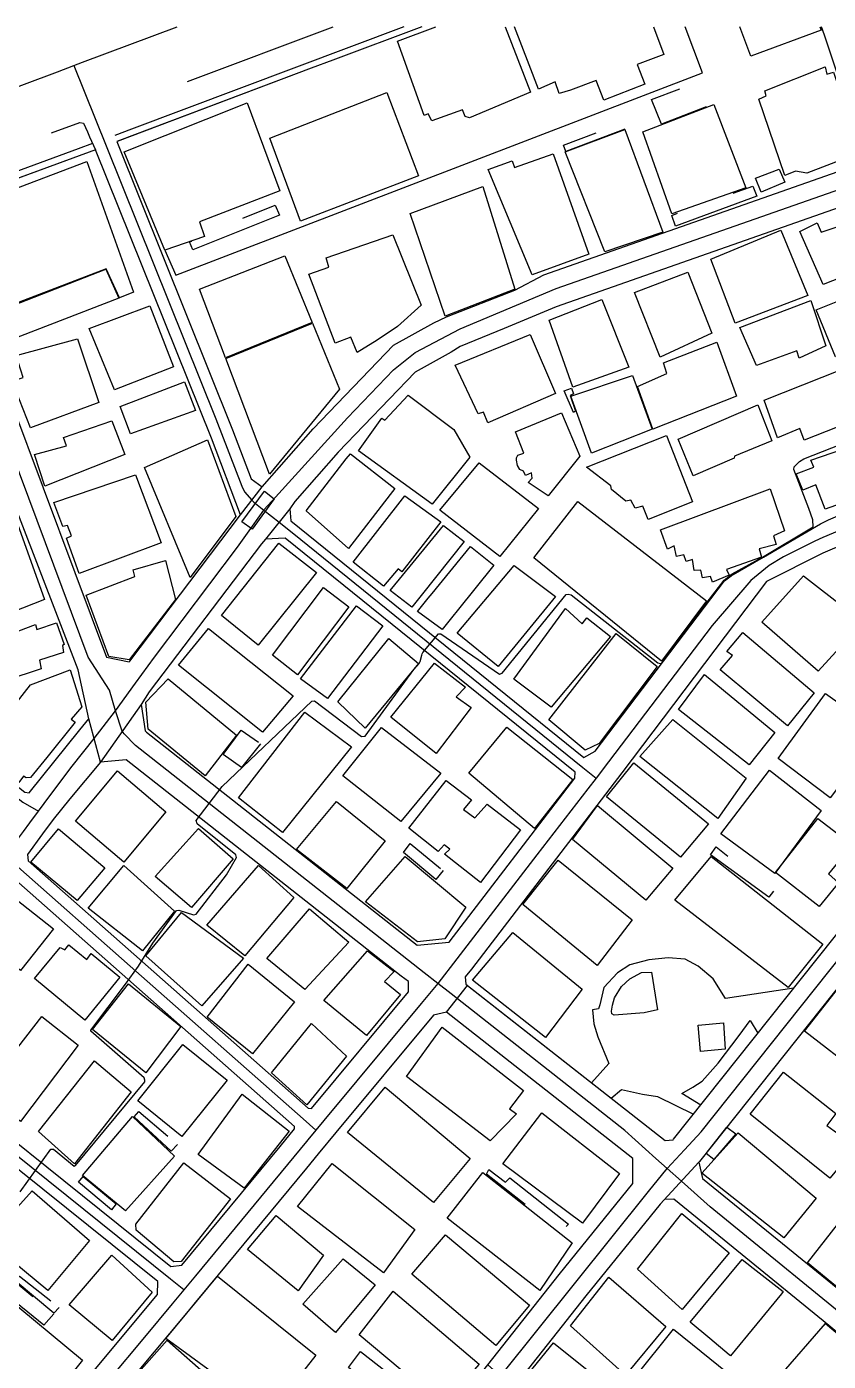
# Model space of a CAD drawing. Header units: millimetres. Extents: x 198785 to 203305, y 542885 to 545889.
# Drawn here: x 202251.3 to 202392.4, y 545650.5 to 545885.3 of the extents above; entities that cross this region are included whole.
import ezdxf

# ---------------------------------------------------------------- set-up
doc = ezdxf.new("R2010")
doc.units = ezdxf.units.MM
doc.linetypes.add('HIDDEN_BULD_25K', pattern=[28.8, 18.4, -10.4])
doc.linetypes.add('HIDDEN_IN_25K', pattern=[56.5, 36.5, -20])
for name, color, linetype in [('A0013114', 253, 'Continuous'), ('A0013117', 253, 'Continuous'), ('A0013118', 253, 'Continuous'), ('A0023214', 253, 'Continuous'), ('A0023217', 253, 'Continuous'), ('A0033324', 253, 'Continuous'), ('A0033327', 253, 'Continuous'), ('A0043325', 253, 'Continuous'), ('A0053326', 253, 'Continuous'), ('B0014111', 253, 'Continuous'), ('B0014112', 253, 'Continuous'), ('B0014113', 253, 'Continuous'), ('B0014116', 253, 'Continuous'), ('F0017111', 253, 'Continuous'), ('F0047224', 253, 'Continuous')]:
    doc.layers.add(name, color=color, linetype=linetype)

msp = doc.modelspace()

# ---------------------------------------------------------------- linework, layer by layer
at = {"layer": 'A0013114'}
for points in [[(202320.87, 545885.31), (202305.21, 545879.41), (202301.4, 545877.98), (202267.18, 545865.1)], [(202263.46, 545863.63), (202236.11, 545853.59)]]:
    msp.add_lwpolyline(points, dxfattribs=at)
at = {"layer": 'A0013117'}
for points in [[(202267.18, 545865.1), (202287.55, 545814.39), (202290.83, 545805.73), (202292.78, 545804.33), (202301.75, 545814.53), (202315.85, 545829.28), (202322.95, 545833.18), (202325.19, 545834.24), (202337.19, 545838.96), (202342.32, 545841.63), (202396.27, 545860.57), (202398.05, 545864.87), (202391.67, 545883.84), (202391.16, 545885.31)], [(202236.11, 545853.59), (202246.24, 545825.67), (202247.55, 545822.06), (202248.68, 545819.04), (202265.35, 545774.39), (202269.38, 545773.52), (202269.49, 545773.67), (202288.95, 545799.4), (202283.83, 545812.93), (202263.46, 545863.63)], [(202351.36, 545757.82), (202374.09, 545787.8), (202375.25, 545788.68), (202380.95, 545791.94), (202391, 545797.81), (202392.37, 545798.54), (202418.65, 545809.74), (202419.35, 545810.02), (202419.9, 545811.18), (202419.22, 545813.46), (202403.85, 545853.63), (202399.85, 545855.52), (202398.76, 545855.08), (202344.48, 545836.03), (202335.34, 545832.18), (202327.62, 545829.05), (202326.02, 545828.02), (202319.67, 545824.53), (202306.15, 545810.44), (202298.53, 545801.78), (202297.64, 545800.49), (202297.83, 545798.38), (202349.35, 545756.73), (202351.36, 545757.82)], [(202251.8, 545750.51), (202260.7, 545761.56), (202262.26, 545763.5), (202260.42, 545772.12), (202243.3, 545816.3), (202240.96, 545817.45), (202228.22, 545813.13), (202210.29, 545806.98), (202202.52, 545804.82), (202194.92, 545802.12), (202194.59, 545801.04), (202194.58, 545800.67), (202194.6, 545799.63), (202194.83, 545793.03), (202192, 545781), (202193.32, 545778.65), (202203.44, 545776.31), (202210.3, 545774.62), (202222.9, 545771.76), (202226.38, 545769.9), (202251.04, 545750.59), (202251.8, 545750.51)], [(202365.04, 545689.45), (202365.13, 545689.54), (202432.91, 545774.68), (202432.98, 545775.35), (202432.38, 545776.43), (202423.32, 545799.58), (202421.74, 545804.95), (202420.98, 545805.28), (202420.54, 545805.11), (202391.37, 545792.68), (202381.5, 545787.65), (202356.02, 545754.03), (202353.9, 545751.23), (202352.38, 545749.25), (202329.59, 545719.45), (202328.48, 545718.11), (202328.59, 545716.85), (202363.66, 545689.29), (202365.04, 545689.45)], [(202325.67, 545724.2), (202347.75, 545753.07), (202347.8, 545754.13), (202296.82, 545795.33), (202293.36, 545795.15), (202292.64, 545794.33), (202272.91, 545768.24), (202271.46, 545766.06), (202272.16, 545761.39), (202272.39, 545761.14), (202320.04, 545723.69), (202325.67, 545724.2)], [(202471.22, 545740.8), (202470.63, 545743.69), (202466.17, 545746.84), (202438.95, 545768.97), (202435.93, 545768.83), (202369.69, 545685.64), (202369.57, 545685.51), (202370.21, 545682.64), (202385.22, 545670.45), (202400.69, 545657.85), (202405.94, 545658.02)], [(202301.47, 545694.95), (202318.53, 545715.47), (202318.48, 545717.27), (202317.24, 545718.26), (202268.81, 545756.32), (202264.3, 545755.9), (202258.95, 545749.42), (202255.97, 545745.81), (202254.14, 545743.3), (202251.49, 545739.65), (202251.61, 545738.52), (202300.88, 545694.99), (202301.47, 545694.95)], [(202278.64, 545667.35), (202295.92, 545688.28), (202298.47, 545691.35), (202298.45, 545691.79), (202249.42, 545735.12), (202247.91, 545735.11), (202226.51, 545709.55), (202226.71, 545707.26), (202276.7, 545667.14), (202278.64, 545667.35)], [(202306.14, 545616.41), (202309.17, 545620.95), (202319.45, 545633.61), (202329.43, 545646.03), (202330.71, 545647.63), (202332.44, 545649.82), (202345.03, 545665.72), (202357.99, 545681.73), (202357.98, 545686.13), (202325.19, 545711.89), (202322.91, 545711.36), (202305.73, 545690.7), (202302.62, 545686.95), (202300.54, 545684.45), (202283.35, 545663.63), (202281.29, 545661.14), (202279.46, 545658.95), (202268.1, 545645.31), (202270.21, 545642.69), (202302.23, 545616.47), (202303.04, 545616.09), (202306.14, 545616.41)], [(202242.91, 545625.69), (202243.97, 545625.73), (202260.4, 545645.45), (202263.46, 545649.12), (202274.35, 545662.19), (202274.39, 545664.5), (202225.85, 545703.47), (202222.61, 545703.86), (202210.32, 545689.41), (202209.23, 545687.97), (202205.64, 545683.72), (202210.33, 545680), (202238.94, 545657.45)], [(202398.19, 545648.42), (202397.83, 545652.3), (202391.48, 545657.6), (202365.19, 545678.98), (202363.52, 545678.93), (202362.79, 545678.13), (202349.72, 545661.97), (202336.95, 545645.84), (202337.24, 545644.95), (202371.62, 545616.99), (202372.79, 545617.06)]]:
    msp.add_lwpolyline(points, dxfattribs=at)
at = {"layer": 'A0013118'}
for points in [[(202386.28, 545716.11), (202374.25, 545714.3), (202372.09, 545717.79), (202369.49, 545720), (202367.16, 545721.2), (202364.16, 545721.46), (202360.77, 545721.13), (202357.46, 545720.23), (202355.27, 545718.79), (202352.88, 545716.25), (202352.18, 545713.2), (202351.94, 545712.51), (202350.9, 545712.28), (202351.11, 545709.84), (202351.82, 545707.54), (202353.74, 545702.87), (202350.72, 545699.46)], [(202354.69, 545711.38), (202354.3, 545711.6), (202354.22, 545712.1), (202354.37, 545713.13), (202354.74, 545714.39), (202355.98, 545716.44), (202357.47, 545717.77), (202359.47, 545718.86), (202361.24, 545718.91), (202362.31, 545712.29), (202359.95, 545711.79), (202354.69, 545711.38)], [(202369.91, 545695.55), (202366.6, 545697.61), (202368.51, 545698.69), (202370.17, 545699.76), (202373, 545702.94), (202376.66, 545707.79), (202378.63, 545710.42), (202379.98, 545708.2)], [(202354.17, 545696.75), (202355.99, 545698.28), (202359.65, 545697.47), (202362.34, 545697.05), (202368.66, 545693.97)]]:
    msp.add_lwpolyline(points, dxfattribs=at)
at = {"layer": 'A0023214'}
msp.add_lwpolyline([(202226.6, 545866.14), (202230.67, 545867.66), (202233.45, 545868.7), (202256.73, 545877.39), (202259.65, 545878.48), (202261.14, 545879.04), (202277.82, 545885.31)], dxfattribs=at)
at = {"layer": 'A0023217'}
for points in [[(202259.65, 545878.48), (202265.32, 545864.37), (202284.63, 545816.3), (202289.17, 545804.48), (202289.67, 545803.46), (202290.97, 545801.99), (202291.27, 545801.65), (202293.04, 545800.25)], [(202293.04, 545800.25), (202293.07, 545800.29), (202295.08, 545802.51), (202307.75, 545816.46), (202315.85, 545824.91), (202319.67, 545827.95), (202327.62, 545832.12), (202344.48, 545839.21), (202394.57, 545856.79), (202397.97, 545858.17), (202403.05, 545860.22)], [(202266.94, 545764.92), (202265.88, 545768.58), (202262.15, 545774.39), (202247.13, 545814.61), (202246.01, 545817.68), (202244.84, 545820.88)], [(202424.03, 545809.12), (202420.21, 545807.52), (202391.37, 545795.4), (202389.98, 545794.77), (202384.45, 545792.03), (202381.94, 545790.51), (202378.74, 545787.86), (202371.9, 545779.95), (202353.69, 545755.93), (202351.51, 545753.05)], [(202266.94, 545764.92), (202270.49, 545769.81), (202273.8, 545774.39), (202288.45, 545793.7), (202291.04, 545797.39), (202293.04, 545800.25)], [(202293.04, 545800.25), (202295.73, 545798.11), (202298.03, 545796.28), (202349.18, 545754.95), (202351.51, 545753.05)], [(202188.36, 545778.06), (202192.93, 545776.97), (202192.96, 545776.96), (202199.87, 545775.31), (202210.3, 545772.82), (202221.42, 545770.05), (202227.27, 545767.02), (202250.66, 545748.84), (202253.39, 545747.27)], [(202364.01, 545684.41), (202367.06, 545687.69), (202370, 545690.86), (202435.3, 545772.87), (202436.74, 545774.67)], [(202253.39, 545747.27), (202255.41, 545749.96), (202259.36, 545755.2), (202263.18, 545760.06), (202266.94, 545764.92)], [(202323.67, 545716.96), (202321.28, 545718.84), (202270.48, 545758.85), (202268.46, 545760.9), (202268.15, 545761.36), (202266.94, 545764.92)], [(202351.51, 545753.05), (202350.06, 545751.17), (202341.11, 545739.57), (202327.01, 545721.29), (202323.67, 545716.96)], [(202247.59, 545739.4), (202249.19, 545741.58), (202250.76, 545743.69), (202251.87, 545745.2), (202253.39, 545747.27)], [(202302.21, 545691.14), (202299.96, 545693.13), (202269.53, 545720.02), (202249.77, 545737.47), (202247.59, 545739.4)], [(202323.67, 545716.96), (202320.72, 545713.41), (202303.61, 545692.82), (202302.21, 545691.14)], [(202364.01, 545684.41), (202362.04, 545686.17), (202356.57, 545691.05), (202326.01, 545715.12), (202323.67, 545716.96)], [(202279, 545663.04), (202276.63, 545664.94), (202224.58, 545706.73), (202219.79, 545705.59)], [(202302.21, 545691.14), (202300.8, 545689.44), (202300.55, 545689.14), (202281.01, 545665.48), (202279, 545663.04)], [(202333.06, 545645.77), (202334.7, 545647.82), (202360.75, 545680.33), (202364.01, 545684.41)], [(202438.52, 545623.98), (202436.08, 545625.91), (202421.33, 545637.56), (202409.81, 545646.66), (202405.82, 545649.81), (202401.85, 545652.95), (202400.02, 545654.39), (202371.6, 545677.63), (202366.51, 545682.18), (202364.01, 545684.41)], [(202279, 545663.04), (202276.93, 545660.56), (202272.04, 545654.7), (202265.78, 545647.21), (202264.3, 545645.44)]]:
    msp.add_lwpolyline(points, dxfattribs=at)
at = {"layer": 'A0033324', "linetype": 'HIDDEN_IN_25K', "flags": 128}
for points in [[(202301.4, 545877.98), (202267.18, 545865.1), (202266.44, 545867.48), (202266.32, 545867.87), (202266.11, 545870.3), (202266.53, 545870.73), (202305.26, 545885.31)], [(202320.87, 545885.31), (202305.21, 545879.41), (202301.4, 545877.98)], [(202263.46, 545863.63), (202236.11, 545853.59), (202235.55, 545856.05), (202235.09, 545858.07), (202235.39, 545859.17), (202235.92, 545859.38), (202248.07, 545863.84), (202260.69, 545868.47), (202261.32, 545868.33), (202262.01, 545866.82), (202262.41, 545865.94), (202263.46, 545863.63)]]:
    msp.add_lwpolyline(points, dxfattribs=at)
at = {"layer": 'A0033327'}
for points in [[(202317.7, 545885.31), (202269.79, 545867.27), (202266.85, 545866.15)], [(202262.94, 545864.78), (202260.4, 545863.81), (202235.84, 545854.79)]]:
    msp.add_lwpolyline(points, dxfattribs=at)
at = {"layer": 'A0043325'}
msp.add_lwpolyline([(202294.86, 545802.21), (202291.02, 545796.88), (202289.19, 545798.19), (202293.15, 545803.55), (202294.86, 545802.21)], dxfattribs=at)
at = {"layer": 'A0053326'}
for points in [[(202248.68, 545819.04), (202265.35, 545774.39), (202269.38, 545773.52), (202269.49, 545773.67), (202288.95, 545799.4), (202292.78, 545804.33), (202301.75, 545814.53), (202315.85, 545829.28), (202322.95, 545833.18), (202325.19, 545834.24), (202337.19, 545838.96), (202342.32, 545841.63), (202396.27, 545860.57)], [(202398.76, 545855.08), (202344.48, 545836.03), (202335.34, 545832.18), (202327.62, 545829.05), (202326.02, 545828.02), (202319.67, 545824.53), (202306.15, 545810.44), (202298.53, 545801.78), (202297.64, 545800.49), (202293.36, 545795.15), (202292.64, 545794.33), (202272.91, 545768.24), (202271.46, 545766.06), (202264.3, 545755.9), (202262.26, 545763.5), (202260.42, 545772.12), (202243.3, 545816.3)], [(202435.93, 545768.83), (202369.69, 545685.64), (202369.57, 545685.51), (202362.79, 545678.13), (202349.72, 545661.97), (202336.95, 545645.84), (202332.44, 545649.82), (202345.03, 545665.72), (202357.99, 545681.73), (202357.98, 545686.13), (202325.19, 545711.89), (202328.91, 545716.6), (202363.66, 545689.29), (202365.04, 545689.45), (202365.13, 545689.54), (202432.91, 545774.68), (202432.98, 545775.35), (202438.95, 545768.97), (202435.93, 545768.83)]]:
    msp.add_lwpolyline(points, dxfattribs=at)
at = {"layer": 'B0014111'}
for points in [[(202339.95, 545873.78), (202329.22, 545869.29), (202328.48, 545869.49), (202328.01, 545870.65), (202322.63, 545868.73), (202321.96, 545869.97), (202321.28, 545869.68), (202316.55, 545882.74), (202323.3, 545885.31)], [(202335.54, 545885.31), (202339.95, 545873.78)], [(202358.75, 545878.64), (202360.08, 545875.17), (202352.85, 545872.39), (202351.52, 545875.86), (202347.01, 545874.12), (202345.01, 545873.56), (202344.31, 545875.62), (202341.35, 545874.33), (202339.72, 545878.58), (202337.15, 545885.31)], [(202361.58, 545885.31), (202363.44, 545880.44), (202358.75, 545878.64)], [(202391.1, 545884.7), (202378.75, 545880.13), (202376.79, 545885.31)], [(202390.88, 545885.31), (202391.1, 545884.7)], [(202391.79, 545878.25), (202392.1, 545876.94), (202393.25, 545877.3), (202397.46, 545864.85), (202396.39, 545862.53), (202388.59, 545859.51), (202386.61, 545859.88), (202384.73, 545859.13), (202380.12, 545872.58), (202381.43, 545873.16), (202381.17, 545874.02), (202391.79, 545878.25)], [(202320.26, 545859.06), (202299.53, 545851.06), (202294.14, 545865.67), (202314.69, 545873.74), (202320.26, 545859.06)], [(202282.61, 545848.39), (202275.64, 545846.01), (202268.5, 545863.26), (202290.1, 545871.91), (202295.88, 545856.44), (202281.73, 545850.95), (202282.61, 545848.39)], [(202377.84, 545856.95), (202364.81, 545852.35), (202359.76, 545866.78), (202372.24, 545871.6), (202377.84, 545856.95)], [(202261.9, 545861.56), (202270.15, 545838.6), (202267.69, 545837.57), (202265.31, 545842.69), (202243.69, 545834.41), (202237.15, 545852.22), (202261.9, 545861.56)], [(202337.19, 545839.12), (202324.93, 545834.35), (202318.82, 545852.41), (202331.56, 545857.18), (202337.19, 545839.12)], [(202402.88, 545853.1), (202405.49, 545845.43), (202391.46, 545839.96), (202387.37, 545849.26), (202390.43, 545850.81), (202391.1, 545849.13), (202402.88, 545853.1)], [(202316.59, 545832.55), (202313.01, 545830.15), (202309.5, 545827.98), (202308.39, 545830.68), (202305.63, 545829.64), (202300.99, 545841.76), (202304.49, 545843.01), (202304.02, 545844.62), (202315.76, 545848.66), (202320.75, 545836.29), (202316.59, 545832.55)], [(202301.57, 545833.23), (202286.31, 545827.03), (202281.74, 545839.1), (202296.76, 545844.98), (202301.57, 545833.23)], [(202267.57, 545837.53), (202245.78, 545829.17), (202243.74, 545834.27), (202265.29, 545842.63), (202267.57, 545837.53)], [(202306.36, 545821.53), (202294.08, 545806.54), (202286.35, 545826.94), (202301.61, 545833.14), (202306.36, 545821.53)], [(202264.01, 545819.18), (202252.02, 545814.73), (202248.8, 545822.93), (202250.72, 545823.58), (202249.48, 545827.42), (202260.29, 545830.4), (202264.01, 545819.18)], [(202370.92, 545784.27), (202363, 545773.65), (202340.53, 545791.84), (202348.29, 545801.78), (202370.92, 545784.27)], [(202254.86, 545756.7), (202252.01, 545753.18), (202251.26, 545753.13), (202250.8, 545753.41), (202249.95, 545752.31), (202242.92, 545757.93), (202251.99, 545769.51), (202258.98, 545772.12), (202259.68, 545769.91), (202261.05, 545765.6), (202259.19, 545763.44), (202259.89, 545762.92), (202254.86, 545756.7)], [(202288.22, 545760.63), (202282.72, 545753.51), (202272.72, 545761.67), (202272.28, 545766.44), (202276.22, 545770.56), (202288.22, 545760.63)], [(202275.79, 545747.12), (202268.44, 545738.27), (202259.92, 545745.52), (202267.32, 545754.39), (202275.79, 545747.12)], [(202394.15, 545734.66), (202390.74, 545730.51), (202383.1, 545736.46), (202390.54, 545745.95), (202396.56, 545741.33), (202392.39, 545736.26), (202394.15, 545734.66)], [(202265.09, 545737.32), (202260.21, 545731.52), (202252.09, 545738.29), (202256.95, 545744.18), (202265.09, 545737.32)], [(202287.65, 545738.89), (202280.33, 545730.3), (202273.94, 545735.75), (202281.54, 545744.23), (202287.65, 545738.89)], [(202324.87, 545724.8), (202320.11, 545724.26), (202310.97, 545731.34), (202317.94, 545739.29), (202328.62, 545730.36), (202324.87, 545724.8)], [(202391.39, 545723.89), (202385.27, 545716.26), (202365.38, 545731.62), (202371.74, 545739.28), (202391.39, 545723.89)], [(202246.84, 545732.74), (202247.71, 545732.09), (202248.24, 545732.71), (202256.04, 545726.56), (202250.24, 545719.2), (202241.55, 545726.25), (202246.84, 545732.74)], [(202337.48, 545694.03), (202332.85, 545689.24), (202318.16, 545700.56), (202324.41, 545709.24), (202338.72, 545698.12), (202336.3, 545694.88), (202337.48, 545694.03)], [(202374.91, 545669.57), (202366.68, 545659.55), (202358.78, 545666.69), (202366.59, 545676.49), (202374.91, 545669.57)], [(202405.88, 545658.16), (202400.53, 545658.05), (202388.69, 545667.76), (202393.96, 545674.51), (202408.47, 545661.72), (202405.88, 545658.16)], [(202379.76, 545657.04), (202375.15, 545651.42), (202374.94, 545651.6), (202371.51, 545654.47), (202368.05, 545657.37), (202377.18, 545668.35), (202378, 545667.72), (202379.14, 545666.83), (202384.44, 545662.74), (202384.11, 545662.33), (202379.76, 545657.04)], [(202363.75, 545656.58), (202356.66, 545648.05), (202347.01, 545656.7), (202353.77, 545665.25), (202363.75, 545656.58)], [(202261.14, 545650.68), (202244.29, 545629.52), (202230.03, 545640.88), (202247.38, 545662.1), (202261.14, 545650.68)], [(202376.36, 545647.01), (202369.17, 545638.43), (202358.28, 545647.54), (202365.12, 545656.09), (202376.36, 545647.01)], [(202397.28, 545647.6), (202391.69, 545641.26), (202383.72, 545647.74), (202391.85, 545657.1), (202397.03, 545652.78), (202397.28, 545647.6)]]:
    msp.add_lwpolyline(points, dxfattribs=at)
at = {"layer": 'B0014112'}
for points in [[(202357.25, 545825.42), (202347.44, 545821.86), (202343.25, 545833.66), (202352.5, 545837.3), (202357.25, 545825.42)], [(202391.94, 545829.12), (202387.23, 545826.97), (202386.84, 545828.29), (202379.74, 545825.68), (202376.8, 545832.37), (202389.26, 545837.11), (202391.94, 545829.12)], [(202344.39, 545820.76), (202332.49, 545815.59), (202331.7, 545817.49), (202330.79, 545817.17), (202326.73, 545825.77), (202339.94, 545831.16), (202344.39, 545820.76)], [(202397.52, 545816.27), (202388.09, 545812.54), (202387.33, 545814.59), (202383.44, 545812.97), (202381.08, 545819.57), (202394.71, 545825), (202397.85, 545816.94), (202397.22, 545816.88), (202397.52, 545816.27)], [(202281.01, 545817.79), (202269.61, 545813.64), (202267.76, 545818.45), (202279.08, 545822.8), (202281.01, 545817.79)], [(202348.66, 545809.76), (202343.08, 545802.73), (202339.57, 545805.12), (202340.26, 545805.84), (202340.16, 545806.8), (202339.09, 545806.32), (202338.76, 545807.09), (202338.1, 545807.38), (202337.67, 545808.12), (202337.48, 545809.03), (202337.52, 545809.46), (202337.72, 545809.89), (202338.8, 545810.24), (202337.34, 545814.03), (202345.43, 545817.35), (202348.66, 545809.76)], [(202375.82, 545809.4), (202368.56, 545806.3), (202365.94, 545812.74), (202379.98, 545818.78), (202382.43, 545812.43), (202375.83, 545809.73), (202375.82, 545809.4)], [(202268.61, 545810.05), (202254.51, 545804.43), (202252.71, 545810.04), (202258.32, 545811.57), (202257.83, 545813.01), (202266.3, 545815.94), (202268.61, 545810.05)], [(202399.44, 545811.88), (202402.22, 545804.12), (202391.83, 545800.39), (202390.15, 545804.69), (202387.87, 545803.76), (202386.72, 545806.64), (202389.81, 545807.81), (202389.26, 545809.05), (202398.52, 545812.2), (202399.44, 545811.88)], [(202341.39, 545800.55), (202334.58, 545792.09), (202324.03, 545800.22), (202330.95, 545808.58), (202341.39, 545800.55)], [(202383.19, 545794.21), (202380.19, 545793.43), (202380.62, 545791.98), (202374.43, 545789.79), (202374.92, 545788.77), (202371.98, 545787.56), (202371.65, 545788.57), (202370.2, 545788.3), (202369.94, 545789.7), (202368.79, 545789.63), (202368.49, 545791.56), (202367.35, 545791.19), (202366.96, 545792.36), (202365.65, 545792.07), (202365.27, 545793.93), (202364.05, 545793.39), (202362.86, 545796.75), (202382.12, 545804.01), (202384.68, 545796.61), (202382.72, 545795.73), (202383.19, 545794.21)], [(202324.21, 545798.15), (202317.35, 545789.38), (202316.7, 545789.88), (202314.12, 545786.88), (202308.76, 545791.06), (202317.87, 545802.75), (202324.21, 545798.15)], [(202344.37, 545785.06), (202334.27, 545772.73), (202327.05, 545778.57), (202337.07, 545790.5), (202344.37, 545785.06)], [(202396.22, 545778.07), (202390.59, 545771.92), (202380.69, 545780.53), (202387.97, 545788.69), (202395.6, 545782.75), (202396.22, 545778.07)], [(202346.15, 545782.9), (202349.07, 545780.23), (202349.9, 545781.29), (202354.04, 545778.03), (202343.61, 545765.54), (202337.03, 545770.47), (202346.15, 545782.9)], [(202256.57, 545780.4), (202257.95, 545776.58), (202257.61, 545776.42), (202257.83, 545775.21), (202253.57, 545773.83), (202253.86, 545772.31), (202247.69, 545770.26), (202245.27, 545777.23), (202252.87, 545780.14), (202253.13, 545779.23), (202256.57, 545780.4)], [(202320.28, 545773.24), (202310.88, 545761.85), (202306.06, 545766.49), (202315.05, 545777.66), (202320.28, 545773.24)], [(202389.85, 545768.08), (202385.18, 545762.28), (202373.36, 545772.14), (202375.5, 545774.64), (202374.48, 545775.35), (202377.33, 545778.73), (202389.85, 545768.08)], [(202329.53, 545765.53), (202323.37, 545757.42), (202315.41, 545763.78), (202323.1, 545773.29), (202328.54, 545769.08), (202326.88, 545767.4), (202329.53, 545765.53)], [(202401.4, 545761.19), (202392.7, 545749.63), (202383.52, 545756.51), (202391.87, 545767.96), (202401.4, 545761.19)], [(202377.91, 545753.06), (202372.94, 545745.98), (202359.18, 545756.9), (202364.98, 545763.41), (202377.91, 545753.06)], [(202347.39, 545752.84), (202340.66, 545744.22), (202329.15, 545753.93), (202335.81, 545762.04), (202347.39, 545752.84)], [(202371.26, 545745.06), (202366.33, 545739.17), (202353.34, 545749.76), (202358.14, 545755.78), (202371.26, 545745.06)], [(202328.21, 545747.58), (202330.16, 545746.12), (202332.34, 545748.48), (202338.2, 545743.96), (202331.17, 545734.69), (202324.83, 545739.7), (202325.77, 545740.56), (202324.79, 545741.35), (202323.7, 545740.16), (202318.58, 545744.28), (202325.12, 545752.65), (202329.6, 545749.25), (202328.21, 545747.58)], [(202314.4, 545742.02), (202307.63, 545733.66), (202298.8, 545740.51), (202305.86, 545748.98), (202314.4, 545742.02)], [(202365, 545737.23), (202360.25, 545731.6), (202347.35, 545742.27), (202351.74, 545748.25), (202365, 545737.23)], [(202277.33, 545729.67), (202271.69, 545722.7), (202262.14, 545730.17), (202268.42, 545737.7), (202277.33, 545729.67)], [(202289.49, 545721.37), (202282.13, 545713.02), (202272.31, 545721.83), (202278.59, 545729.46), (202289.49, 545721.37)], [(202258.74, 545723.75), (202261.93, 545721.19), (202262.67, 545722.22), (202267.72, 545718.03), (202261.57, 545710.47), (202252.73, 545717.82), (202257.25, 545723.29), (202258.07, 545722.85), (202258.74, 545723.75)], [(202317.12, 545715), (202311.13, 545707.78), (202303.64, 545713.97), (202311.29, 545722.69), (202315.96, 545719.05), (202314.31, 545717.3), (202317.12, 545715)], [(202278.43, 545709.36), (202272.29, 545701.25), (202262.92, 545708.85), (202269.26, 545716.88), (202278.43, 545709.36)], [(202260.39, 545706.11), (202250.23, 545692.65), (202243.66, 545697.9), (202254.01, 545711.12), (202260.39, 545706.11)], [(202307.62, 545704.13), (202300.61, 545695.57), (202294.4, 545701.21), (202301.47, 545709.88), (202307.62, 545704.13)], [(202269.74, 545697.89), (202259.75, 545685.18), (202253.41, 545690.88), (202263.27, 545703.36), (202269.74, 545697.89)], [(202297.51, 545690.98), (202289.61, 545680.92), (202281.49, 545686.85), (202289.25, 545697.47), (202297.51, 545690.98)], [(202277.33, 545686.54), (202268.71, 545676.94), (202261.13, 545683.16), (202269.95, 545693.55), (202277.33, 545686.54)], [(202278.5, 545668), (202277.24, 545667.94), (202270.57, 545673.56), (202270.56, 545674.62), (202278.96, 545685.37), (202287.18, 545679.03), (202278.5, 545668)], [(202262.38, 545671.73), (202255.06, 545662.9), (202244.4, 545671.73), (202252.3, 545680.46), (202262.38, 545671.73)], [(202303.56, 545669.13), (202299.11, 545662.88), (202290.2, 545670.15), (202295.22, 545676.09), (202303.56, 545669.13)], [(202339.77, 545660.34), (202333.86, 545653.26), (202319.11, 545665.77), (202324.99, 545672.69), (202339.77, 545660.34)], [(202273.43, 545662.63), (202266.36, 545654.1), (202258.8, 545660.4), (202266.29, 545669.11), (202273.43, 545662.63)], [(202312.64, 545663.94), (202305.69, 545655.53), (202299.91, 545660.5), (202306.99, 545668.5), (202312.64, 545663.94)], [(202302.18, 545651.55), (202294.04, 545641.17), (202275.83, 545654.5), (202284.89, 545665.42), (202302.18, 545651.55)], [(202283.51, 545647.63), (202280.8, 545644.05), (202279.52, 545645.31), (202274.69, 545640.05), (202268.29, 545645.44), (202276.06, 545654.2), (202283.51, 545647.63)], [(202323.24, 545641.86), (202320.83, 545638.98), (202307.93, 545649.39), (202310.09, 545652.19), (202323.24, 545641.86)]]:
    msp.add_lwpolyline(points, dxfattribs=at)
at = {"layer": 'B0014113'}
for points in [[(202363.24, 545849.16), (202353.03, 545845.68), (202346.08, 545863.29), (202356.54, 545867.24), (202363.24, 545849.16)], [(202343.95, 545862.95), (202350.25, 545845.26), (202340.25, 545841.66), (202332.54, 545860.17), (202336.76, 545861.7), (202337.17, 545860.51), (202343.95, 545862.95)], [(202388.78, 545838.02), (202375.99, 545833.12), (202371.72, 545844.42), (202384.02, 545849.5), (202388.78, 545838.02)], [(202371.86, 545831.37), (202362.78, 545827.15), (202358.26, 545838.54), (202367.67, 545842.1), (202371.86, 545831.37)], [(202407.23, 545842.69), (202410.56, 545834.11), (202393.64, 545827.2), (202390.22, 545835.46), (202398.15, 545838.63), (202399.01, 545836.07), (202400.75, 545837.03), (202399.96, 545839.43), (202407.23, 545842.69)], [(202277.14, 545825.47), (202266.8, 545821.39), (202262.32, 545832.19), (202273.03, 545836.19), (202277.14, 545825.47)], [(202376.22, 545820.31), (202361.48, 545814.5), (202358.77, 545821.99), (202363.97, 545824.26), (202363.34, 545826.15), (202372.74, 545829.8), (202376.22, 545820.31)], [(202361.39, 545814.46), (202350.72, 545810.25), (202347.09, 545820.31), (202357.89, 545823.93), (202361.39, 545814.46)], [(202318.45, 545820.47), (202326.49, 545814.45), (202329.29, 545809.56), (202322.69, 545801.29), (202309.69, 545810.66), (202313.79, 545816.43), (202314.36, 545816.09), (202318.45, 545820.47)], [(202288.16, 545799.09), (202280.1, 545788.39), (202272.06, 545807.71), (202283.12, 545812.61), (202288.16, 545799.09)], [(202363.88, 545813.39), (202368.45, 545801.68), (202360.68, 545798.56), (202359.73, 545800.95), (202358.41, 545800.56), (202357.64, 545802.01), (202356.76, 545801.79), (202354.19, 545803.85), (202354.08, 545804.51), (202349.82, 545807.78), (202363.88, 545813.39)], [(202315.3, 545803), (202307.94, 545793.48), (202300.49, 545800.14), (202307.56, 545809.24), (202308.29, 545810.17), (202316.09, 545804.02), (202315.3, 545803)], [(202270.46, 545806.44), (202275.01, 545794.51), (202260.57, 545789.07), (202258.32, 545795.3), (202259.25, 545795.71), (202258.53, 545797.56), (202257.7, 545797.35), (202256.14, 545801.56), (202270.46, 545806.44)], [(202254.46, 545784.53), (202244.44, 545780.61), (202239.22, 545794.19), (202249.71, 545797.84), (202254.46, 545784.53)], [(202320.96, 545785.49), (202319.09, 545783.15), (202315.31, 545786.1), (202316.95, 545788.11), (202324.64, 545797.52), (202328.29, 545794.69), (202320.96, 545785.49)], [(202302.32, 545789.27), (202292.04, 545776.48), (202285.6, 545781.67), (202295.72, 545794.41), (202302.32, 545789.27)], [(202326.31, 545781.57), (202324.41, 545779.21), (202320.09, 545782.41), (202321.97, 545784.72), (202322.68, 545785.59), (202329.39, 545793.84), (202333.54, 545790.55), (202327.05, 545782.49), (202326.31, 545781.57)], [(202277.49, 545784.51), (202269.39, 545773.9), (202265.77, 545774.46), (202261.83, 545785.3), (202270.39, 545788.58), (202270.06, 545789.74), (202275.74, 545791.36), (202277.49, 545784.51)], [(202308, 545783.24), (202298.96, 545771.27), (202294.56, 545774.7), (202303.53, 545786.6), (202308, 545783.24)], [(202313.99, 545779.9), (202304.23, 545767.07), (202299.5, 545770.55), (202309.37, 545783.37), (202313.99, 545779.9)], [(202298.19, 545767.56), (202292.85, 545761.17), (202278.02, 545772.97), (202283.31, 545779.43), (202298.19, 545767.56)], [(202352.05, 545759.18), (202349.57, 545757.98), (202343.17, 545763.33), (202355.03, 545778.51), (202362.26, 545772.74), (202352.05, 545759.18)], [(202382.96, 545761.11), (202378.46, 545755.43), (202365.98, 545765.14), (202370.6, 545771.33), (202382.96, 545761.11)], [(202308.49, 545758.58), (202296.34, 545743.53), (202288.62, 545749.59), (202300.28, 545764.66), (202308.49, 545758.58)], [(202324.17, 545753.95), (202317.15, 545745.46), (202306.94, 545753.48), (202313.76, 545762), (202324.17, 545753.95)], [(202391.12, 545747.38), (202382.94, 545736.31), (202373.44, 545743.25), (202382.01, 545754.49), (202391.12, 545747.38)], [(202298.31, 545732.07), (202289.74, 545721.79), (202283.02, 545727.21), (202292.12, 545737.69), (202298.31, 545732.07)], [(202357.85, 545728.14), (202351.7, 545720.11), (202338.62, 545730.85), (202344.83, 545738.65), (202357.85, 545728.14)], [(202308, 545724.24), (202300.29, 545715.86), (202293.57, 545721.35), (202301.09, 545730.07), (202308, 545724.24)], [(202349.06, 545715.97), (202342.61, 545707.46), (202329.79, 545717.51), (202336.87, 545725.9), (202349.06, 545715.97)], [(202298.48, 545713.73), (202291.07, 545704.56), (202283.07, 545710.99), (202290.32, 545720.37), (202298.48, 545713.73)], [(202403.86, 545709.74), (202397.73, 545701.17), (202388.16, 545708.56), (202394.83, 545717.05), (202403.86, 545709.74)], [(202286.62, 545699.94), (202278.64, 545689.99), (202270.87, 545696.27), (202278.79, 545706.19), (202286.62, 545699.94)], [(202397.24, 545688.19), (202392.64, 545682.66), (202378.63, 545693.96), (202384.49, 545701.32), (202393.66, 545694.09), (202392.11, 545691.95), (202397.24, 545688.19)], [(202329.33, 545686.16), (202322.93, 545678.38), (202307.8, 545690.72), (202314.42, 545698.67), (202329.33, 545686.16)], [(202355.62, 545683.52), (202349.14, 545674.76), (202335.09, 545685.18), (202341.97, 545694.2), (202355.62, 545683.52)], [(202390.22, 545679.14), (202384.53, 545672.17), (202370.11, 545683.55), (202376.49, 545690.68), (202390.22, 545679.14)], [(202319.65, 545673.67), (202314.09, 545666.01), (202299, 545677.69), (202305.07, 545685.27), (202319.65, 545673.67)], [(202347.29, 545671.3), (202341.6, 545662.94), (202325.32, 545675.62), (202331.59, 545683.68), (202347.29, 545671.3)], [(202330.92, 545649.98), (202324.62, 545642.75), (202309.81, 545655.09), (202315.81, 545662.82), (202330.92, 545649.98)], [(202355.52, 545644.5), (202348.99, 545636.25), (202337.37, 545645.55), (202344, 545653.7), (202355.52, 545644.5)]]:
    msp.add_lwpolyline(points, dxfattribs=at)
at = {"layer": 'B0014116', "linetype": 'HIDDEN_BULD_25K', "flags": 128}
for points in [[(202370.85, 545871.21), (202363.03, 545868.13), (202361.27, 545872.49), (202369.23, 545875.49), (202370.85, 545871.21)], [(202356.55, 545867.29), (202346.21, 545863.34), (202345.77, 545864.45), (202356.22, 545868.41), (202356.55, 545867.29)], [(202384.72, 545857.92), (202380.53, 545856.2), (202379.56, 545858.68), (202383.73, 545860.25), (202384.72, 545857.92)], [(202379.8, 545855.49), (202365.5, 545850.18), (202364.81, 545852.11), (202379.1, 545857.27), (202379.8, 545855.49)], [(202295.79, 545852.13), (202280.55, 545846.03), (202279.96, 545847.42), (202282.69, 545848.35), (202282.49, 545848.91), (202295.07, 545853.91), (202295.79, 545852.13)], [(202347.88, 545817.64), (202347.52, 545817.43), (202345.92, 545821.22), (202347.2, 545821.71), (202347.56, 545820.69), (202346.93, 545820.42), (202347.88, 545817.64)], [(202292.48, 545759.13), (202289.14, 545754.94), (202285.89, 545757.25), (202289.07, 545761.54), (202292.48, 545759.13)], [(202324.61, 545736.84), (202323.33, 545735.24), (202317.61, 545739.98), (202318.78, 545741.58), (202324.61, 545736.84)], [(202382.73, 545733.17), (202381.9, 545732.11), (202371.62, 545739.56), (202372.64, 545740.97), (202382.73, 545733.17)], [(202374.21, 545705.36), (202369.87, 545705), (202369.44, 545709.63), (202373.95, 545710.04), (202374.21, 545705.36)], [(202277.86, 545688.62), (202276.73, 545687.45), (202270.25, 545693.5), (202271.05, 545694.4), (202277.86, 545688.62)], [(202376.08, 545690.48), (202372.22, 545685.97), (202370.85, 545687.05), (202374.51, 545691.66), (202376.08, 545690.48)], [(202332.66, 545684.21), (202335.58, 545682), (202336.33, 545682.73), (202346.63, 545674.6), (202345.96, 545673.91), (202346.34, 545673.55), (202345.74, 545672.79), (202332.2, 545683.4), (202332.66, 545684.21)], [(202267.08, 545678.17), (202266.28, 545677.13), (202260.44, 545681.98), (202261.26, 545682.97), (202267.08, 545678.17)], [(202257.04, 545659.93), (202256.09, 545658.95), (202249.31, 545664.6), (202250.07, 545665.47), (202257.04, 545659.93)], [(202256.13, 545658.79), (202254.36, 545656.8), (202247.49, 545662.37), (202249.26, 545664.49), (202256.13, 545658.79)]]:
    msp.add_lwpolyline(points, dxfattribs=at)
at = {"layer": 'F0017111', "elevation": 20}
msp.add_lwpolyline([(202250.17, 545680.26), (202255.57, 545687.81), (202256.03, 545687.77), (202259.71, 545684.82), (202259.95, 545684.92), (202272.12, 545699.63), (202272.12, 545699.91), (202272.01, 545700.34), (202262.6, 545708.57), (202262.6, 545708.75), (202268.74, 545716.82), (202270.98, 545720.01), (202273.5, 545724.03), (202277.71, 545729.77), (202278.08, 545729.85), (202280.68, 545729.02), (202281.18, 545729.15), (202286.51, 545736.04), (202288.22, 545739.13), (202288.14, 545739.56), (202281.3, 545745.02), (202281.16, 545745.65), (202285.71, 545751.58), (202301.53, 545766.65), (202301.98, 545766.69), (202310.23, 545760.39), (202310.89, 545760.47), (202319.47, 545772.17), (202320.39, 545773.25), (202320.54, 545773.6), (202320.84, 545774.71), (202320.93, 545774.96), (202321.05, 545775.18), (202323.81, 545778.49), (202324.22, 545778.45), (202334.49, 545771.37), (202334.98, 545771.57), (202346.25, 545785.39), (202346.62, 545785.43), (202347.12, 545785.34), (202362.36, 545773.39), (202362.81, 545773.26), (202363.1, 545773.3), (202371.02, 545784.05), (202374.06, 545787.91), (202375.47, 545789.01), (202380.79, 545791.98), (202389.71, 545797.29), (202389.65, 545798.51), (202388.94, 545800.54), (202386.27, 545807.39), (202386.34, 545807.84), (202387.28, 545808.78), (202388.03, 545809.28), (202399.25, 545813.66)], dxfattribs=at)
at = {"layer": 'F0047224'}
msp.add_lwpolyline([(202275.64, 545846.01), (202277.56, 545841.61), (202370.23, 545877.2), (202367.2, 545885.31)], dxfattribs=at)

doc.saveas('drawing.dxf')
